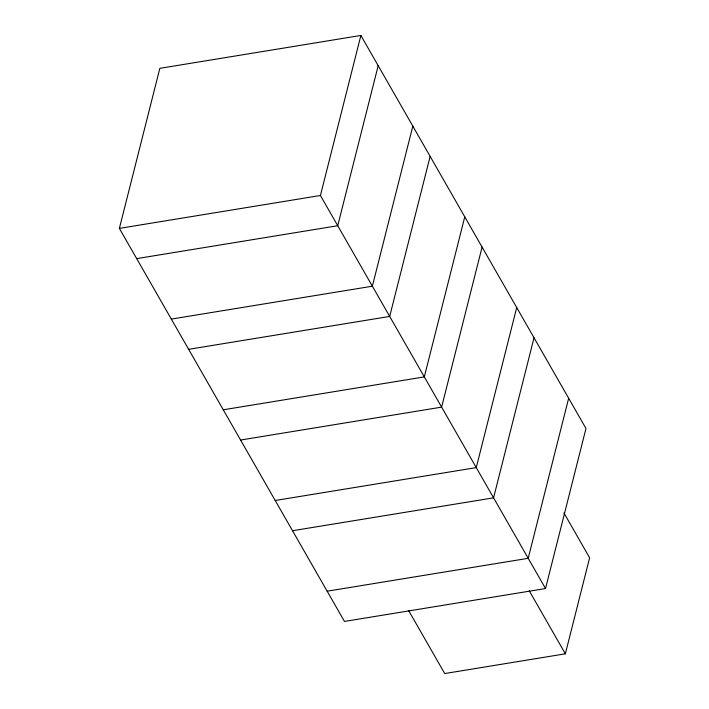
<?xml version="1.0" encoding="UTF-8"?>
<svg xmlns="http://www.w3.org/2000/svg" width="709" height="709" viewBox="0 0 709 709"><rect width="100%" height="100%" fill="white"/><g stroke="black" fill="none" stroke-linecap="round" stroke-linejoin="round"><path stroke-width="1.06" d="M119.378 228.387L159.835 68.339L360.881 35.45L585.98 428.493L545.522 588.541L344.477 621.438L119.378 228.387L320.424 195.498L360.881 35.45M378.189 65.68L337.732 225.728L136.695 258.625M412.824 126.149L372.367 286.197L171.321 319.094M430.141 156.388L389.684 316.436L188.638 349.324M464.767 216.857L424.31 376.904L223.273 409.793M482.085 247.087L441.627 407.134L240.581 440.032M516.71 307.555L476.262 467.603L275.216 500.501M534.028 337.794L493.57 497.842L292.533 530.731M568.662 398.263L528.205 558.311L327.159 591.2M408.632 610.538L444.72 673.55L565.348 653.813L589.622 557.788L563.921 512.908M320.424 195.498L545.522 588.541M529.26 590.801L565.348 653.813"/></g></svg>
